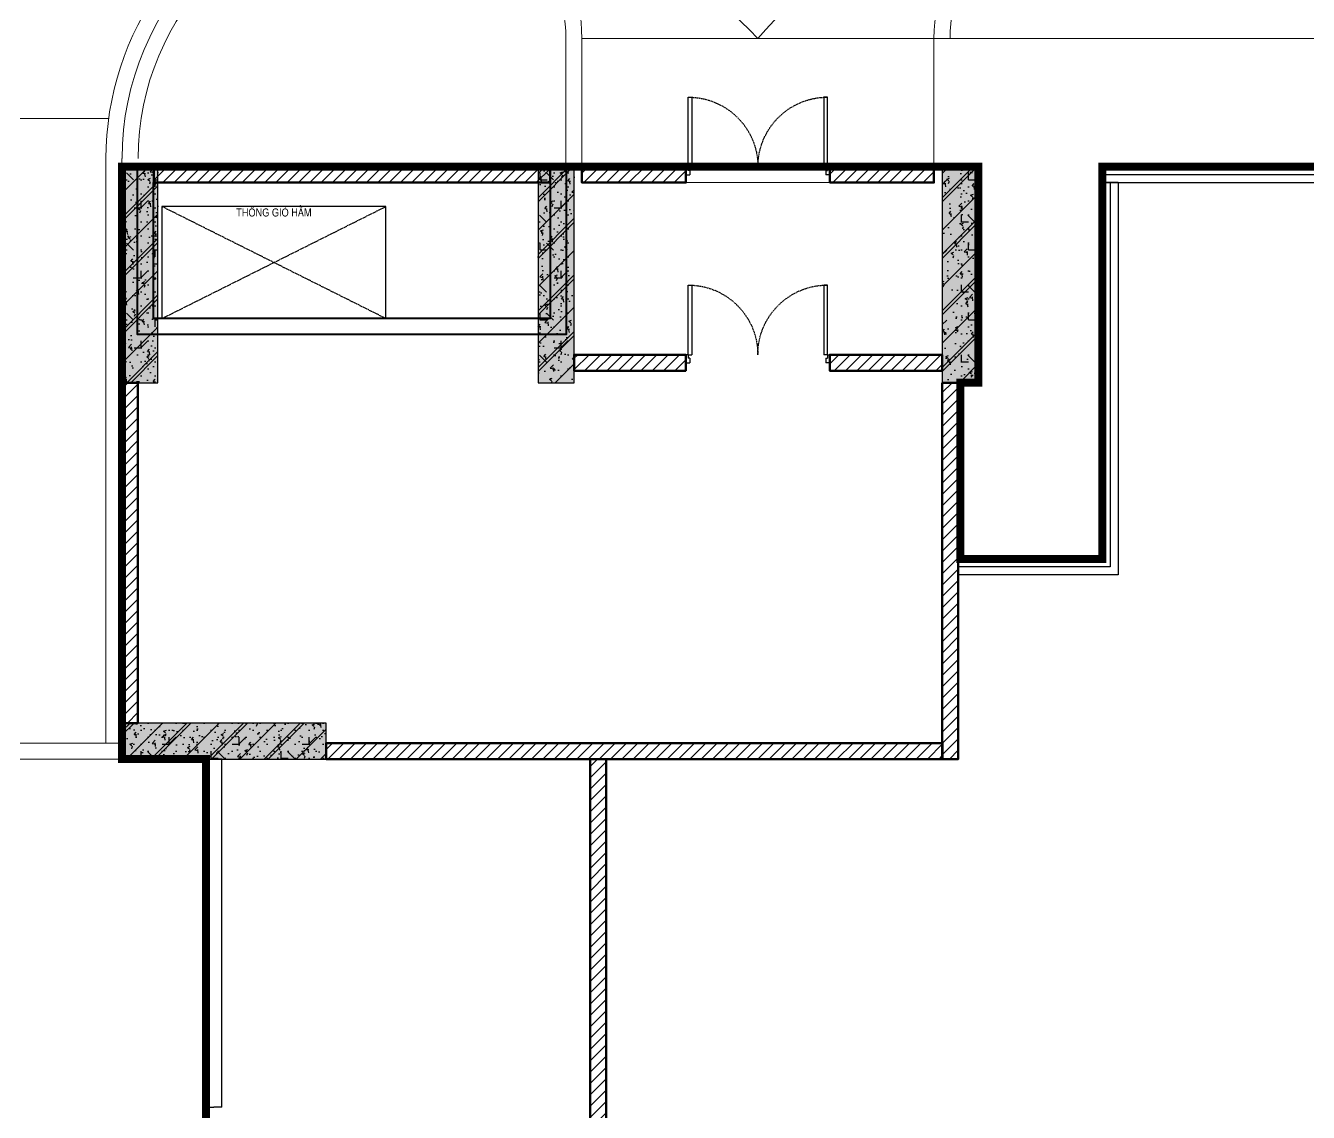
# Model space of a CAD drawing. Header units: millimetres. Extents: x 379264 to 1158416, y -283062 to 356890.
# Drawn here: x 1020072.2 to 1020392.7, y -4573 to -4301.5 of the extents above; entities that cross this region are included whole.
import ezdxf
from ezdxf.enums import TextEntityAlignment as Align

# ---------------------------------------------------------------- set-up
doc = ezdxf.new("R2010")
doc.units = ezdxf.units.MM
doc.linetypes.add('keyplan TANG 1$0$Core 1A$0$Hidden10.5', pattern=[1.5, 1, -0.5])
doc.linetypes.add('keyplan TANG 1$0$mb tang 1 TWB$0$Hidden10.5', pattern=[1.5, 1, -0.5])
for name, color, linetype in [('BLOCK C - CHI TIET THANG 9$0$DnW', 20, 'Continuous'), ('keyplan TANG 1$0$Concrete Line', 250, 'Continuous'), ('keyplan TANG 1$0$mb tang 1 TWB$0$Brick Wall', 250, 'Continuous'), ('keyplan TANG 1$0$mb tang 1 TWB$0$Curtain Line', 250, 'Continuous'), ('keyplan TANG 1$0$mb tang 1 TWB$0$Door', 250, 'Continuous'), ('keyplan TANG 1$0$mb tang 1 TWB$0$Glass', 250, 'Continuous'), ('keyplan TANG 1$0$mb tang 1 TWB$0$Wall Hatch', 250, 'Continuous'), ('keyplan TANG 1$0$MB_Cot tang 1$0$Concrete Hatch', 250, 'Continuous'), ('keyplan TANG 1$0$MB_Cot tang 1$0$Concrete Line', 250, 'Continuous'), ('keyplan TANG 1$0$MB_Cot tang 1$0$Concrete Solid', 250, 'Continuous'), ('keyplan TANG 1$0$Opening Hidden', 250, 'keyplan TANG 1$0$Core 1A$0$Hidden10.5'), ('keyplan TANG 1$0$Opening Line', 250, 'Continuous'), ('keyplan TANG 1$0$Opening Text', 250, 'Continuous')]:
    doc.layers.add(name, color=color, linetype=linetype)
for name, color, linetype, lineweight in [('keyplan TANG 1$0$Hatch vat lieu', 250, 'Continuous', 5), ('keyplan TANG 1$0$mb tang 1 TWB$0$Wall Line', 250, 'Continuous', 70), ('keyplan TANG 1$0$Net cat Tuong', 250, 'Continuous', 40), ('keyplan TANG 1$0$Net Thay khac', 250, 'Continuous', 15), ('keyplan TANG 1$0$Net thay Tuong', 250, 'Continuous', 20), ('keyplan TANG 1$0$Ramp doc', 250, 'Continuous', 5)]:
    doc.layers.add(name, color=color, linetype=linetype, lineweight=lineweight)
doc.styles.add('keyplan TANG 1$0$VNI-HelveC', font='VHELVCN_0.TTF')

# ---------------------------------------------------------------- blocks, each defined once
blk = doc.blocks.new('*U32')
at = {"layer": 'keyplan TANG 1$0$Opening Hidden'}
for p, q in [((0, 0), (2800, 1399.999999973756)), ((2800, 0), (0, 1399.999999973756))]:
    blk.add_line(p, q, dxfattribs=at)
at = {"layer": 'keyplan TANG 1$0$Opening Line'}
blk.add_lwpolyline([(0, 0), (2800, 5.684341886080801e-14), (2800, 1399.999999973756), (0, 1399.999999973756)], close=True, dxfattribs=at)
at = {"layer": 'keyplan TANG 1$0$Opening Text', "style": 'keyplan TANG 1$0$VNI-HelveC'}
blk.add_attdef('OPENING', text='', height=100, dxfattribs=at).set_placement((1400.004036636092, 1325.000000000007), align=Align.MIDDLE_CENTER)
blk = doc.blocks.new('keyplan TANG 1$0$A$Cec98b088')
at = {"layer": 'keyplan TANG 1$0$Net cat Tuong'}
for points in [[(77045.45460955921, 153300.0000088457), (82400.00000156723, 153300.0000087093), (82400.00000013634, 151201.499998129), (77045.45460812832, 151201.4999982654)], [(77245.45460955921, 153100.0000088457), (82200.00000156723, 153100.0000087093), (82200.00000013634, 151401.499998129), (77245.45460812832, 151401.4999982654)]]:
    blk.add_lwpolyline(points, close=True, dxfattribs=at)
at = {"layer": 'keyplan TANG 1$0$Opening Line'}
blk.add_blockref('*U32', (77348.4865502048, 151401.4999982654), dxfattribs=at).add_auto_attribs({'OPENING': 'THOÂNG GIOÙ HAÀM'})
blk = doc.blocks.new('*U95')
at = {"layer": 'keyplan TANG 1$0$mb tang 1 TWB$0$Wall Hatch'}
h = blk.add_hatch(dxfattribs=at)
h.set_pattern_fill('LINE10', color=256, scale=100, angle=45, style=0, pattern_type=2)
h.set_pattern_definition([(45, (150, 4200), (-70.71067811865474, 70.71067811865476), [])])
h.paths.add_polyline_path([(0, 4250), (0, 0), (200, -1.13686837721616e-13), (200, 4250)])
at = {"layer": 'keyplan TANG 1$0$mb tang 1 TWB$0$Wall Line'}
blk.add_lwpolyline([(0, 4250), (0, 0), (200, -1.13686837721616e-13), (200, 4250)], close=True, dxfattribs=at)
blk = doc.blocks.new('*U96')
at = {"layer": 'keyplan TANG 1$0$mb tang 1 TWB$0$Wall Hatch'}
h = blk.add_hatch(dxfattribs=at)
h.set_pattern_fill('LINE10', color=256, scale=100, angle=45, style=0, pattern_type=2)
h.set_pattern_definition([(45, (150, 4650), (-70.71067811865474, 70.71067811865476), [])])
h.paths.add_polyline_path([(0, 4700), (0, 0), (200, -1.13686837721616e-13), (200, 4700)])
at = {"layer": 'keyplan TANG 1$0$mb tang 1 TWB$0$Wall Line'}
blk.add_lwpolyline([(0, 4700), (0, 0), (200, -1.13686837721616e-13), (200, 4700)], close=True, dxfattribs=at)
blk = doc.blocks.new('*U93')
at = {"layer": 'keyplan TANG 1$0$mb tang 1 TWB$0$Wall Hatch'}
h = blk.add_hatch(dxfattribs=at)
h.set_pattern_fill('LINE10', color=256, scale=100, angle=45, style=0, pattern_type=2)
h.set_pattern_definition([(45, (-2300.000000000001, 7349.999999999999), (-70.71067811865474, 70.71067811865476), [])])
h.paths.add_polyline_path([(4950, -1.103117597267555e-12), (0, 0), (-1.580957587066223e-13, -200.0000000000001), (4950, -200.0000000000012)])
at = {"layer": 'keyplan TANG 1$0$mb tang 1 TWB$0$Wall Line'}
blk.add_lwpolyline([(4950, -1.103117597267555e-12), (0, 0), (-1.580957587066223e-13, -200.0000000000001), (4950, -200.0000000000012)], close=True, dxfattribs=at)
blk = doc.blocks.new('*U94')
at = {"layer": 'keyplan TANG 1$0$mb tang 1 TWB$0$Wall Hatch'}
h = blk.add_hatch(dxfattribs=at)
h.set_pattern_fill('LINE10', color=256, scale=100, angle=45, style=0, pattern_type=2)
h.set_pattern_definition([(45, (454.9999999999991, 7349.999999999999), (-70.71067811865474, 70.71067811865476), [])])
h.paths.add_polyline_path([(7705, -1.714184350021242e-12), (0, 0), (-1.580957587066223e-13, -200.0000000000001), (7705, -200.0000000000018)])
at = {"layer": 'keyplan TANG 1$0$mb tang 1 TWB$0$Wall Line'}
blk.add_lwpolyline([(7705, -1.714184350021242e-12), (0, 0), (-1.580957587066223e-13, -200.0000000000001), (7705, -200.0000000000018)], close=True, dxfattribs=at)
blk = doc.blocks.new('*U1409')
at = {"layer": 'keyplan TANG 1$0$mb tang 1 TWB$0$Wall Hatch'}
h = blk.add_hatch(dxfattribs=at)
h.set_pattern_fill('LINE10', color=256, scale=100, angle=45, style=0, pattern_type=2)
h.set_pattern_definition([(45, (-5950.000000000001, 7350), (-70.71067811865474, 70.71067811865476), [])])
h.paths.add_polyline_path([(1300, -2.788880237858393e-13), (0, 0), (-1.580957587066223e-13, -200.0000000000001), (1300, -200.0000000000004)])
at = {"layer": 'keyplan TANG 1$0$mb tang 1 TWB$0$Wall Line'}
blk.add_lwpolyline([(1300, -2.788880237858393e-13), (0, 0), (-1.580957587066223e-13, -200.0000000000001), (1300, -200.0000000000004)], close=True, dxfattribs=at)
blk = doc.blocks.new('keyplan TANG 1$0$mb tang 1 TWB$0$Door 1800-1')
at = {"color": 0, "linetype": 'ByBlock'}
for p, q in [((29.99999962575384, 100.0000000003201), (29.9999996257684, 970.0000000003201)), ((29.9999996257684, 970.0000000003201), (74.9999996257684, 970.0000000003201)), ((74.9999996257684, 970.0000000003201), (74.99999962575384, 100.0000000003201)), ((1724.999999999985, 970.0000000003201), (1725, 100.0000000003201)), ((1769.999999999985, 970.0000000003201), (1724.999999999985, 970.0000000003201)), ((1770, 100.0000000003201), (1769.999999999985, 970.0000000003201)), ((29.99999962575384, 100.0000000003201), (-3.742461558431387e-07, 100.000000000131)), ((-3.742461558431387e-07, 100.000000000131), (0, 0)), ((0, 0), (50, 4.074536263942719e-10)), ((29.99999962575384, 100.0000000003201), (29.99999979416316, 55.00000000033469)), ((29.99999962575384, 100.0000000003201), (74.99999962575384, 100.0000000003201)), ((49.99999979417771, 55.00000000046566), (29.99999979416316, 55.00000000033469)), ((49.99999979417771, 55.00000000046566), (50, 4.074536263942719e-10)), ((1770, 100.0000000003201), (1725, 100.0000000003201)), ((1749.999999831576, 55.00000000046566), (1769.999999831591, 55.00000000033469)), ((1749.999999831576, 55.00000000046566), (1749.999999625754, 4.074536263942719e-10)), ((1799.999999625754, 0), (1749.999999625754, 4.074536263942719e-10)), ((1770, 100.0000000003201), (1800, 100.000000000131)), ((1770, 100.0000000003201), (1769.999999831591, 55.00000000033469)), ((1800, 100.000000000131), (1799.999999625754, 0))]:
    blk.add_line(p, q, dxfattribs=at)
at = {"color": 0, "linetype": 'keyplan TANG 1$0$mb tang 1 TWB$0$Hidden10.5'}
for centre, start, end in [((29.99999962575384, 100.0000000003201), 0, 90), ((1770, 100.0000000003201), 90, 180)]:
    blk.add_arc(centre, 870.0000001871231, start, end, dxfattribs=at)
blk = doc.blocks.new('*U1410')
at = {"layer": 'keyplan TANG 1$0$mb tang 1 TWB$0$Door'}
blk.add_blockref('keyplan TANG 1$0$mb tang 1 TWB$0$Door 1800-1', (0, 0), dxfattribs=at)
blk = doc.blocks.new('*U97')
at = {"layer": 'keyplan TANG 1$0$mb tang 1 TWB$0$Wall Hatch'}
h = blk.add_hatch(dxfattribs=at)
h.set_pattern_fill('LINE10', color=256, scale=100, angle=45, style=0, pattern_type=2)
h.set_pattern_definition([(45, (-5855.000000000001, 7350), (-70.71067811865474, 70.71067811865476), [])])
h.paths.add_polyline_path([(1395, -2.930988785010413e-13), (0, 0), (-1.580957587066223e-13, -200.0000000000001), (1395, -200.0000000000004)])
at = {"layer": 'keyplan TANG 1$0$mb tang 1 TWB$0$Wall Line'}
blk.add_lwpolyline([(1395, -2.930988785010413e-13), (0, 0), (-1.580957587066223e-13, -200.0000000000001), (1395, -200.0000000000004)], close=True, dxfattribs=at)
blk = doc.blocks.new('*U98')
at = {"layer": 'keyplan TANG 1$0$mb tang 1 TWB$0$Wall Hatch'}
h = blk.add_hatch(dxfattribs=at)
h.set_pattern_fill('LINE10', color=256, scale=100, angle=45, style=0, pattern_type=2)
h.set_pattern_definition([(45, (-5845.000000000001, 7350), (-70.71067811865474, 70.71067811865476), [])])
h.paths.add_polyline_path([(1405, -3.073097332162433e-13), (0, 0), (-1.580957587066223e-13, -200.0000000000001), (1405, -200.0000000000004)])
at = {"layer": 'keyplan TANG 1$0$mb tang 1 TWB$0$Wall Line'}
blk.add_lwpolyline([(1405, -3.073097332162433e-13), (0, 0), (-1.580957587066223e-13, -200.0000000000001), (1405, -200.0000000000004)], close=True, dxfattribs=at)
blk = doc.blocks.new('*U105')
at = {"layer": 'keyplan TANG 1$0$mb tang 1 TWB$0$Wall Hatch'}
h = blk.add_hatch(dxfattribs=at)
h.set_pattern_fill('LINE10', color=256, scale=100, angle=45, style=0, pattern_type=2)
h.set_pattern_definition([(45, (149.9999999999993, 12300), (-70.71067811865474, 70.71067811865476), [])])
h.paths.add_polyline_path([(4.17577084022014e-12, -9400), (0, 0), (-200.0000000000001, 2.486899575160353e-14), (-199.999999999996, -9400)])
at = {"layer": 'keyplan TANG 1$0$mb tang 1 TWB$0$Wall Line'}
blk.add_lwpolyline([(4.17577084022014e-12, -9400), (0, 0), (-200.0000000000001, 2.486899575160353e-14), (-199.999999999996, -9400)], close=True, dxfattribs=at)
blk = doc.blocks.new('*U1396')
at = {"layer": 'keyplan TANG 1$0$MB_Cot tang 1$0$Concrete Hatch'}
h = blk.add_hatch(dxfattribs=at)
h.set_pattern_fill('CONCRETE', color=256, scale=50, style=0, pattern_type=2)
h.set_pattern_definition([(45, (-100, -2450), (-176.7766952966369, 176.7766952966369), []), (45, (-100, -2400), (-353.5533905932737, 353.5533905932738), []), (49.99999999999999, (-100, -2450), (358.6300913003767, -31.37606749129755), [37.5, -412.5]), (355, (-100, -2450), (-69.3756668065, 376.0960668500059), [30, -330]), (100.4514, (-70.11416, -2452.61467), (289.2546908570108, 344.7197710304768), [31.870095, -350.571056]), (46.18420000000001, (-100, -2350), (533.6205243128222, -82.75950716450905), [56.25, -618.75]), (96.6356, (-55.53162750000001, -2356.8966535), (467.3313527743517, 487.0589354502209), [47.805144, -525.8565]), (351.1842, (-100, -2350), (467.3309725668136, 487.0593004626623), [45, -495]), (21, (-50, -2375), (298.4535260592309, -201.3094453326694), [37.5, -412.5]), (326.0000000000001, (-50, -2375), (121.6576659607909, 362.5750225234265), [30, -330]), (71.4514, (-25.1288835, -2391.775803), (420.111314290745, 161.2652483549762), [31.870095, -350.571056]), (37.50000000000001, (-100, -2450), (6.079927658645334, 166.4469269156558), [0, -326, 0, -335, 0, -331.25]), (7.499999999999999, (-100, -2450), (131.5347687210743, 197.2058559411801), [0, -191, 0, -318.5, 0, -126.25]), (327.5, (-211.5, -2450), (266.9112180862045, -11.2774358671899), [0, -125, 0, -390, 0, -517.5]), (317.5, (-261.5, -2450), (291.5930846711931, 50.05249116615882), [0, -162.5, 0, -259, 0, -367.5]), (0, (75, -2275), (0, 875), [87.5, -787.5]), (0, (337.5, -2100), (0, 875), [87.5, -787.5]), (0, (162.5, -1750), (0, 875), [87.5, -350, 87.5, -350]), (90, (75, -2275), (-875, 5.35782974626967e-14), [87.5, -787.5]), (90, (162.5, -1750), (-875, 5.35782974626967e-14), [87.5, -787.5]), (90, (425, -2100), (-875, 5.35782974626967e-14), [87.5, -787.5]), (90, (600, -1837.5), (-875, 5.35782974626967e-14), [87.5, -787.5]), (135, (162.5, -2275), (-875.016357447105, 8.881784197001252e-14), [123.76, -1113.7]), (135, (250, -1750), (-875.016357447105, 8.881784197001252e-14), [123.76, -1113.7]), (45, (337.5, -2100), (8.881784197001252e-14, 875.016357447105), [123.76, -247.485, 123.76, -742.455]), (0, (-275, -2450), (87.5, 87.5), [-175, 0])])
h.paths.add_polyline_path([(-250, 150), (-250, -2550), (200, -2550), (200, 150)])
at = {"layer": 'keyplan TANG 1$0$MB_Cot tang 1$0$Concrete Solid'}
blk.add_hatch(color=256, dxfattribs=at).paths.add_polyline_path([(-250, 150), (-250, -2550), (200, -2550), (200, 150)])
at = {"layer": 'keyplan TANG 1$0$MB_Cot tang 1$0$Concrete Line'}
blk.add_lwpolyline([(-250, 150), (-250, -2550), (200, -2550), (200, 150)], close=True, dxfattribs=at)
blk = doc.blocks.new('*U57')
at = {"layer": 'keyplan TANG 1$0$MB_Cot tang 1$0$Concrete Hatch'}
h = blk.add_hatch(dxfattribs=at)
h.set_pattern_fill('CONCRETE', color=256, scale=50, style=0, pattern_type=2)
h.set_pattern_definition([(45, (0, -2450), (-176.7766952966369, 176.7766952966369), []), (45, (0, -2400), (-353.5533905932737, 353.5533905932738), []), (49.99999999999999, (0, -2450), (358.6300913003767, -31.37606749129755), [37.5, -412.5]), (355, (0, -2450), (-69.3756668065, 376.0960668500059), [30, -330]), (100.4514, (29.88584, -2452.61467), (289.2546908570108, 344.7197710304768), [31.870095, -350.571056]), (46.18420000000001, (0, -2350), (533.6205243128222, -82.75950716450905), [56.25, -618.75]), (96.6356, (44.46837249999999, -2356.8966535), (467.3313527743517, 487.0589354502209), [47.805144, -525.8565]), (351.1842, (0, -2350), (467.3309725668136, 487.0593004626623), [45, -495]), (21, (50, -2375), (298.4535260592309, -201.3094453326694), [37.5, -412.5]), (326.0000000000001, (50, -2375), (121.6576659607909, 362.5750225234265), [30, -330]), (71.4514, (74.8711165, -2391.775803), (420.111314290745, 161.2652483549762), [31.870095, -350.571056]), (37.50000000000001, (0, -2450), (6.079927658645334, 166.4469269156558), [0, -326, 0, -335, 0, -331.25]), (7.499999999999999, (0, -2450), (131.5347687210743, 197.2058559411801), [0, -191, 0, -318.5, 0, -126.25]), (327.5, (-111.5, -2450), (266.9112180862045, -11.2774358671899), [0, -125, 0, -390, 0, -517.5]), (317.5, (-161.5, -2450), (291.5930846711931, 50.05249116615882), [0, -162.5, 0, -259, 0, -367.5]), (0, (175, -2275), (0, 875), [87.5, -787.5]), (0, (437.5, -2100), (0, 875), [87.5, -787.5]), (0, (262.5, -1750), (0, 875), [87.5, -350, 87.5, -350]), (90, (175, -2275), (-875, 5.35782974626967e-14), [87.5, -787.5]), (90, (262.5, -1750), (-875, 5.35782974626967e-14), [87.5, -787.5]), (90, (525, -2100), (-875, 5.35782974626967e-14), [87.5, -787.5]), (90, (700, -1837.5), (-875, 5.35782974626967e-14), [87.5, -787.5]), (135, (262.5, -2275), (-875.016357447105, 8.881784197001252e-14), [123.76, -1113.7]), (135, (350, -1750), (-875.016357447105, 8.881784197001252e-14), [123.76, -1113.7]), (45, (437.5, -2100), (8.881784197001252e-14, 875.016357447105), [123.76, -247.485, 123.76, -742.455]), (0, (-175, -2450), (87.5, 87.5), [-175, 0])])
h.paths.add_polyline_path([(-200, 150), (-200, -2550), (250, -2550), (250, 150)])
at = {"layer": 'keyplan TANG 1$0$MB_Cot tang 1$0$Concrete Solid'}
blk.add_hatch(color=256, dxfattribs=at).paths.add_polyline_path([(-200, 150), (-200, -2550), (250, -2550), (250, 150)])
at = {"layer": 'keyplan TANG 1$0$MB_Cot tang 1$0$Concrete Line'}
blk.add_lwpolyline([(-200, 150), (-200, -2550), (250, -2550), (250, 150)], close=True, dxfattribs=at)
blk = doc.blocks.new('*U1389')
at = {"layer": 'keyplan TANG 1$0$MB_Cot tang 1$0$Concrete Hatch'}
h = blk.add_hatch(dxfattribs=at)
h.set_pattern_fill('CONCRETE', color=256, scale=50, style=0, pattern_type=2)
h.set_pattern_definition([(45, (2000, -399.9999999999998), (-176.7766952966369, 176.7766952966369), []), (45, (2000, -349.9999999999998), (-353.5533905932737, 353.5533905932738), []), (49.99999999999999, (2000, -399.9999999999998), (358.6300913003767, -31.37606749129755), [37.5, -412.5]), (355, (2000, -399.9999999999998), (-69.3756668065, 376.0960668500059), [30, -330]), (100.4514, (2029.88584, -402.6146699999998), (289.2546908570108, 344.7197710304768), [31.870095, -350.571056]), (46.18420000000001, (2000, -299.9999999999998), (533.6205243128222, -82.75950716450905), [56.25, -618.75]), (96.6356, (2044.4683725, -306.8966534999998), (467.3313527743517, 487.0589354502209), [47.805144, -525.8565]), (351.1842, (2000, -299.9999999999998), (467.3309725668136, 487.0593004626623), [45, -495]), (21, (2050, -324.9999999999998), (298.4535260592309, -201.3094453326694), [37.5, -412.5]), (326.0000000000001, (2050, -324.9999999999998), (121.6576659607909, 362.5750225234265), [30, -330]), (71.4514, (2074.8711165, -341.7758029999998), (420.111314290745, 161.2652483549762), [31.870095, -350.571056]), (37.50000000000001, (2000, -399.9999999999998), (6.079927658645334, 166.4469269156558), [0, -326, 0, -335, 0, -331.25]), (7.499999999999999, (2000, -399.9999999999998), (131.5347687210743, 197.2058559411801), [0, -191, 0, -318.5, 0, -126.25]), (327.5, (1888.5, -399.9999999999998), (266.9112180862045, -11.2774358671899), [0, -125, 0, -390, 0, -517.5]), (317.5, (1838.5, -399.9999999999998), (291.5930846711931, 50.05249116615882), [0, -162.5, 0, -259, 0, -367.5]), (0, (2175, -224.9999999999998), (0, 875), [87.5, -787.5]), (0, (2437.5, -49.99999999999983), (0, 875), [87.5, -787.5]), (0, (2262.5, 300.0000000000002), (0, 875), [87.5, -350, 87.5, -350]), (90, (2175, -224.9999999999998), (-875, 5.35782974626967e-14), [87.5, -787.5]), (90, (2262.5, 300.0000000000002), (-875, 5.35782974626967e-14), [87.5, -787.5]), (90, (2525, -49.99999999999983), (-875, 5.35782974626967e-14), [87.5, -787.5]), (90, (2700, 212.5000000000002), (-875, 5.35782974626967e-14), [87.5, -787.5]), (135, (2262.5, -224.9999999999998), (-875.016357447105, 8.881784197001252e-14), [123.76, -1113.7]), (135, (2350, 300.0000000000002), (-875.016357447105, 8.881784197001252e-14), [123.76, -1113.7]), (45, (2437.5, -49.99999999999983), (8.881784197001252e-14, 875.016357447105), [123.76, -247.485, 123.76, -742.455]), (0, (1825, -399.9999999999998), (87.5, 87.5), [-175, 0])])
h.paths.add_polyline_path([(-250, 50), (-250, -399.9999999999998), (2300, -399.9999999999999), (2300, 50)])
at = {"layer": 'keyplan TANG 1$0$MB_Cot tang 1$0$Concrete Solid'}
blk.add_hatch(color=256, dxfattribs=at).paths.add_polyline_path([(-250, 50), (-250, -399.9999999999998), (2300, -399.9999999999999), (2300, 50)])
at = {"layer": 'keyplan TANG 1$0$MB_Cot tang 1$0$Concrete Line'}
blk.add_lwpolyline([(-250, 50), (-250, -399.9999999999998), (2300, -399.9999999999999), (2300, 50)], close=True, dxfattribs=at)
blk = doc.blocks.new('keyplan TANG 1')
at = {"color": 7, "const_width": 100}
blk.add_lwpolyline([(76850.00000000146, 128825.0000012901), (76850.00000000102, 136500.0000023285), (77898.45461165837, 136500.0000023284), (77898.45461165837, 145899.9999999999), (76850.00000000105, 145899.9999999999), (76850.00000000105, 153300.0000088456), (87550, 153300.0000088456), (87550, 150600.0000088456), (87325, 150600.0000088456), (87325, 148400.0000025484), (89098.45461165832, 148400.0000025484), (89098.45461352073, 153300.0000056996), (98500.00000011947, 153300.0000056996), (98500.00000012512, 140600.0000088456), (99548.45461165824, 140600.0000088456), (99550.00000011947, 134100.0000088456), (98401.54538834281, 134100.0000088456), (98401.54538834281, 128050.0000088458)], dxfattribs=at)
at = {"layer": 'keyplan TANG 1$0$Hatch vat lieu'}
for points in [[(109349.8483798821, -13999.98268984523), (109349.5903824269, 42637.13910042669, 0.1989117909172796), (107650.8001280504, 46738.34159603139), (103168.861177274, 51220.25959671056, -0.1988939355264564), (101352.912990938, 55603.87768203064), (101351.9884827284, 67603.43737283116, -0.1989309245650988), (103167.9182883246, 71987.94624309614), (107650.6445198833, 76470.68910999577, 0.19891306903284), (109349.4175791755, 80571.92725168241), (109349.0835498584, 153900.0127572828, 0.4142122281650553), (106549.0835498872, 156700.0000025232), (88996.7541023586, 156700.0000025232, 0.414213562373095), (87196.7541023586, 154900.0000025232, 0.414213562373095)], [(82396.7541023586, 153100.0000071154), (82396.7541023586, 154900.0000025232, 0.414213562373095), (80596.7541023586, 156700.0000025232), (80351.54534496006, 156700.0000025232, 0.4142135623730951), (77051.54534496006, 153400.0000025232, 0.4142135623730951)]]:
    blk.add_lwpolyline(points, format="xyb", dxfattribs=at)
at = {"layer": 'keyplan TANG 1$0$mb tang 1 TWB$0$Curtain Line'}
for p, q in [((89098.45461165832, 153300.0000056996), (89098.45461162031, 153200.0000056996)), ((89098.45461165832, 153300.0000056996), (95946.7541023586, 153300.0000030966)), ((95946.7541023586, 153300.0000030966), (95946.75410232058, 153200.0000030966)), ((89098.4546115823, 153100.0000056996), (89098.45461162031, 153200.0000056996)), ((89098.4546115823, 153100.0000056996), (95946.75410228258, 153100.0000030966)), ((89098.45461165832, 153100.0000023284), (89198.45461165832, 153100.0000023284)), ((89098.45461165832, 153100.0000023284), (89098.45461165832, 148400.0000025484)), ((89298.45461165832, 153100.0000023284), (89198.45461165832, 153100.0000023284)), ((89298.45461165832, 153100.0000023284), (89298.45461165832, 148200.0000025484)), ((95946.75410228258, 153100.0000030966), (95946.75410232058, 153200.0000030966)), ((89098.45461165832, 148400.0000025484), (87299.99999999997, 148400.0000025484)), ((87299.99999999997, 148400.0000025484), (87299.99999999997, 148300.0000025484)), ((87299.99999999997, 148200.0000025484), (87299.99999999997, 148300.0000025484)), ((89298.45461165832, 148200.0000025484), (87299.99999999997, 148200.0000025484)), ((77898.45461165892, 141550.0000088456), (77898.4546116594, 145900.0000088458)), ((77898.4546116594, 145900.0000088458), (77998.4546116594, 145900.0000088458)), ((78098.4546116594, 145900.0000088458), (77998.4546116594, 145900.0000088458)), ((78098.45461165892, 141550.00000884559), (78098.4546116594, 145900.0000088458)), ((77898.45461165892, 141550.0000088456), (77998.45461165892, 141550.00000884559)), ((78098.45461165892, 141550.00000884559), (77998.45461165892, 141550.00000884559))]:
    blk.add_line(p, q, dxfattribs=at)
at = {"layer": 'keyplan TANG 1$0$mb tang 1 TWB$0$Glass'}
for p, q in [((89098.45461165832, 153300.0000056996), (89098.45461165832, 153250.0000056996)), ((89098.45461165832, 153300.0000056996), (98500.00000011947, 153300.0000056996)), ((89098.45461165832, 153200.0000056996), (89098.45461165832, 153250.0000056996)), ((98500.00000011947, 153300.0000056996), (98500.00000011947, 140600.0000088456)), ((89098.45461165832, 153200.0000056996), (98400.00000011947, 153200.0000056996)), ((89098.45461165832, 153100.0000023284), (89148.45461165832, 153100.0000023284)), ((89098.45461165832, 153100.0000023284), (89098.45461165832, 148400.0000025484)), ((89198.45461165832, 153100.0000023284), (89148.45461165832, 153100.0000023284)), ((89198.45461165832, 153100.0000023284), (89198.45461165832, 148300.0000025484)), ((98400.00000011947, 153200.0000056996), (98400.00000011947, 140500.00000884556)), ((89098.45461165832, 148400.0000025484), (87299.99999999997, 148400.0000025484)), ((87299.99999999997, 148400.0000025484), (87299.99999999997, 148350.0000025484)), ((87299.99999999997, 148300.0000025484), (87299.99999999997, 148350.0000025484)), ((89198.45461165832, 148300.0000025484), (87299.99999999997, 148300.0000025484)), ((98500.00000011947, 140600.0000088456), (99548.45461165824, 140600.0000088461)), ((99548.45461165824, 140600.0000088461), (99550.00000011947, 134100.0000088456)), ((98400.00000011947, 140500.00000884556), (99448.47838403903, 140500.00000884605)), ((99448.47838403903, 140500.00000884605), (99449.97622208607, 134200.0000088456)), ((99449.97622208607, 134200.0000088456), (98301.54538834281, 134200.0000088456)), ((98301.54538834281, 134200.0000088456), (98301.54538834281, 128100.0000088458)), ((99550.00000011947, 134100.0000088456), (98401.54538834281, 134100.0000088456)), ((98401.54538834281, 134100.0000088456), (98401.54538834281, 128100.0000088458)), ((98301.54538834281, 128100.0000088458), (98301.54538834281, 127950.0000088456)), ((98401.54538834281, 128100.0000088458), (98401.54538834281, 128050.0000088456)), ((98301.54538834281, 127950.0000088456), (99450.00000011947, 127950.0000088456)), ((98401.54538834281, 128050.0000088456), (99550.00000011947, 128050.0000088456)), ((99450.00000011947, 127950.0000088456), (99450.00000011947, 121650.0000088456)), ((99550.00000011947, 128050.0000088456), (99550.00000011947, 121550.0000088456)), ((99450.00000011947, 121650.0000088456), (93800.00000000093, 121650.0000088458)), ((93800.00000000093, 121650.0000088458), (93800.00000000099, 118450.0000088458)), ((99550.00000011947, 121550.0000088456), (93900.00000000093, 121550.0000088458)), ((93900.00000000093, 121550.0000088458), (93900.00000000099, 118550.0000088458)), ((93800.00000000099, 118450.0000088458), (99448.45461165824, 118450.0000088459)), ((93900.00000000099, 118550.0000088458), (99548.45461165824, 118550.0000088459)), ((99448.45461165824, 118450.0000088459), (99448.45461165824, 112150.0000088456)), ((99548.45461165824, 118550.0000088459), (99548.45461165824, 112050.0000088456)), ((99448.45461165824, 112150.0000088456), (98301.54538834305, 112150.0000088456)), ((98301.54538834305, 112150.0000088456), (98301.54538834305, 105900.0000088456)), ((99548.45461165824, 112050.0000088456), (98401.54538834305, 112050.0000088456)), ((98401.54538834305, 112050.0000088456), (98401.54538834305, 106000.0000088456)), ((98401.54538834305, 106000.0000088456), (99548.45461165847, 106000.0000088455)), ((99548.45461165847, 106000.0000088455), (99548.45461165812, 99500.00000884582)), ((98301.54538834305, 105900.0000088456), (99448.45461165847, 105900.0000088455)), ((99448.45461165847, 105900.0000088455), (99448.45461165812, 99600.00000884582)), ((99448.45461165812, 99600.00000884582), (93801.54538834293, 99600.00000884582)), ((93801.54538834293, 99600.00000884582), (93801.54538834293, 96400.00000884593)), ((99548.45461165812, 99500.00000884582), (93901.54538834293, 99500.00000884582)), ((93901.54538834293, 99500.00000884582), (93901.54538834293, 96500.00000884593)), ((93901.54538834293, 96500.00000884593), (99548.45461165824, 96500.00000884559)), ((99548.45461165824, 96500.00000884559), (99548.45461165824, 90400.00000884559)), ((93801.54538834293, 96400.00000884593), (99448.45461165824, 96400.00000884559)), ((99448.45461165824, 96400.00000884559), (99448.45461165824, 90400.00000884559)), ((99448.45461165824, 90400.00000884559), (99498.45461165824, 90400.00000884559)), ((99548.45461165824, 90400.00000884559), (99498.45461165824, 90400.00000884559))]:
    blk.add_line(p, q, dxfattribs=at)
at = {"layer": 'keyplan TANG 1$0$Net Thay khac'}
for p, q in [((82596.7541023586, 154900.0000025232), (86996.7541023586, 154900.0000025232)), ((86996.7541023586, 154900.0000025232), (86996.7541023586, 153100.0000057908)), ((76849.99999999699, 145899.9999999999), (76850.00000001457, 153400.0000025232)), ((82596.7541023586, 153100.0000071154), (86996.7541023586, 153100.0000071154)), ((62749.99999999834, 146099.9999999999), (76848.45465505555, 146099.9999999999))]:
    blk.add_line(p, q, dxfattribs=at)
for points in [[(109549.84837988, -13999.98177879059), (109549.5903824248, 42637.14001148095, 0.1989117909172796), (107792.2211537596, 46879.76328279599), (103310.2822029845, 51361.68128347385, -0.1988939355264565), (101552.9129904014, 55603.89233378263), (101551.9884821348, 67603.45278186665, -0.1989309245650994), (103309.3399069564, 71846.52514925382), (107792.0661385263, 76329.26801616466, 0.19891306903284), (109549.4175791735, 80571.92816273798), (109549.0835498563, 153900.0136683371, 0.4142122281650546), (106549.0835498875, 156900.0000025232), (88996.7541023586, 156900.0000025232, 0.414213562373095), (86996.7541023586, 154900.0000025232)], [(82596.7541023586, 153100.0000071154), (82596.7541023586, 154900.0000025232, 0.4142135623730951), (80596.7541023586, 156900.0000025232), (80351.54534496006, 156900.0000025232, 0.414213562373095), (76851.54534496006, 153400.0000025232)], [(76849.99999999699, 145899.9999999999), (62549.9999999936, 145899.9999999999), (62550.00000001115, 153400.0000025131, 0.4142135623737835), (59250.00000002266, 156700.0000025094), (1301.665388513647, 156700.0000025232, 0.4142135623730949), (-4998.334611486301, 150400.0000025232), (-4998.334611486411, 82749.99999999988, 0.4142135623730965), (-2198.334611486411, 79949.99999999988), (31332.59717774558, 79949.9999999999)]]:
    blk.add_lwpolyline(points, format="xyb", dxfattribs=at)
at = {"layer": 'keyplan TANG 1$0$Net thay Tuong'}
blk.add_lwpolyline([(86996.754127032, 154900.3141576179), (107552.5218747883, 154899.9837582305), (107551.3152450622, 78922.3271555017)], dxfattribs=at)
at = {"layer": 'keyplan TANG 1$0$Ramp doc'}
blk.add_line((76649.99999999747, 146099.9999999999), (76650.00000001457, 153400.0000025237), dxfattribs=at)
for points in [[(79150.00000001302, 156900.0000025227), (73850.00000001294, 156900.0000025132), (73850.00000003215, 146100.0000000052), (76650.00000003166, 146100.0000000118), (76650.00000001457, 153400.0000025227, -0.3204650534096606), (79150.00000001302, 156900.0000025227, 6.000000000032867)], [(80596.7541023586, 156900.0000025232, -0.1845243194327126), (84796.7541023586, 154900.0000025232, -0.2106282511408346), (88996.7541023586, 156900.0000025232)]]:
    blk.add_lwpolyline(points, format="xyb", dxfattribs=at)
blk.add_lwpolyline([(71050.00000001806, 153899.9999999999), (76683.93944370474, 153899.9999999999)], dxfattribs=at)
blk.add_arc((80350.00000001457, 153400.0000025232), 3700, 108.9246444160766, 180, dxfattribs=at)
at = {"layer": 'keyplan TANG 1$0$Concrete Line'}
blk.add_blockref('keyplan TANG 1$0$A$Cec98b088', (0, -1.091393642127514e-10), dxfattribs=at)
at = {"layer": 'keyplan TANG 1$0$mb tang 1 TWB$0$Brick Wall'}
for name, p in [('*U93', (77250.00000000102, 153300.0000088456)), ('*U1409', (82596.7541023586, 153300.0002347532)), ('*U1409', (85696.75914932427, 153300.0002231515)), ('*U97', (82500, 150949.9999999999)), ('*U98', (85695, 150949.9999999999)), ('*U95', (76850.00000000105, 146350.0000088458)), ('*U96', (87100, 145900.0002347532)), ('*U94', (79400.00000000105, 146099.9999999999)), ('*U105', (82899.9999999972, 145899.9999999999))]:
    blk.add_blockref(name, p, dxfattribs=at)
at = {"layer": 'keyplan TANG 1$0$mb tang 1 TWB$0$Door', "xscale": -1}
for p in [(85696.75914893893, 153197.0369004284), (85694.99999962575, 150849.9999999998)]:
    blk.add_blockref('*U1410', p, dxfattribs=at)
at = {"layer": 'keyplan TANG 1$0$MB_Cot tang 1$0$Concrete Line'}
for name, p in [('*U1396', (77100.00000000105, 153150.0000088456)), ('*U1396', (82300, 153150.0000088456)), ('*U57', (87300, 153150.0000088456)), ('*U1389', (77100.00000000105, 146299.9999999999))]:
    blk.add_blockref(name, p, dxfattribs=at)

msp = doc.modelspace()

# ---------------------------------------------------------------- block references
at = {"layer": 'BLOCK C - CHI TIET THANG 9$0$DnW', "xscale": 0.02, "yscale": 0.02, "zscale": 0.02}
msp.add_blockref('keyplan TANG 1', (1018559.225811963, -7402.719552127121), dxfattribs=at)

doc.saveas('drawing.dxf')
